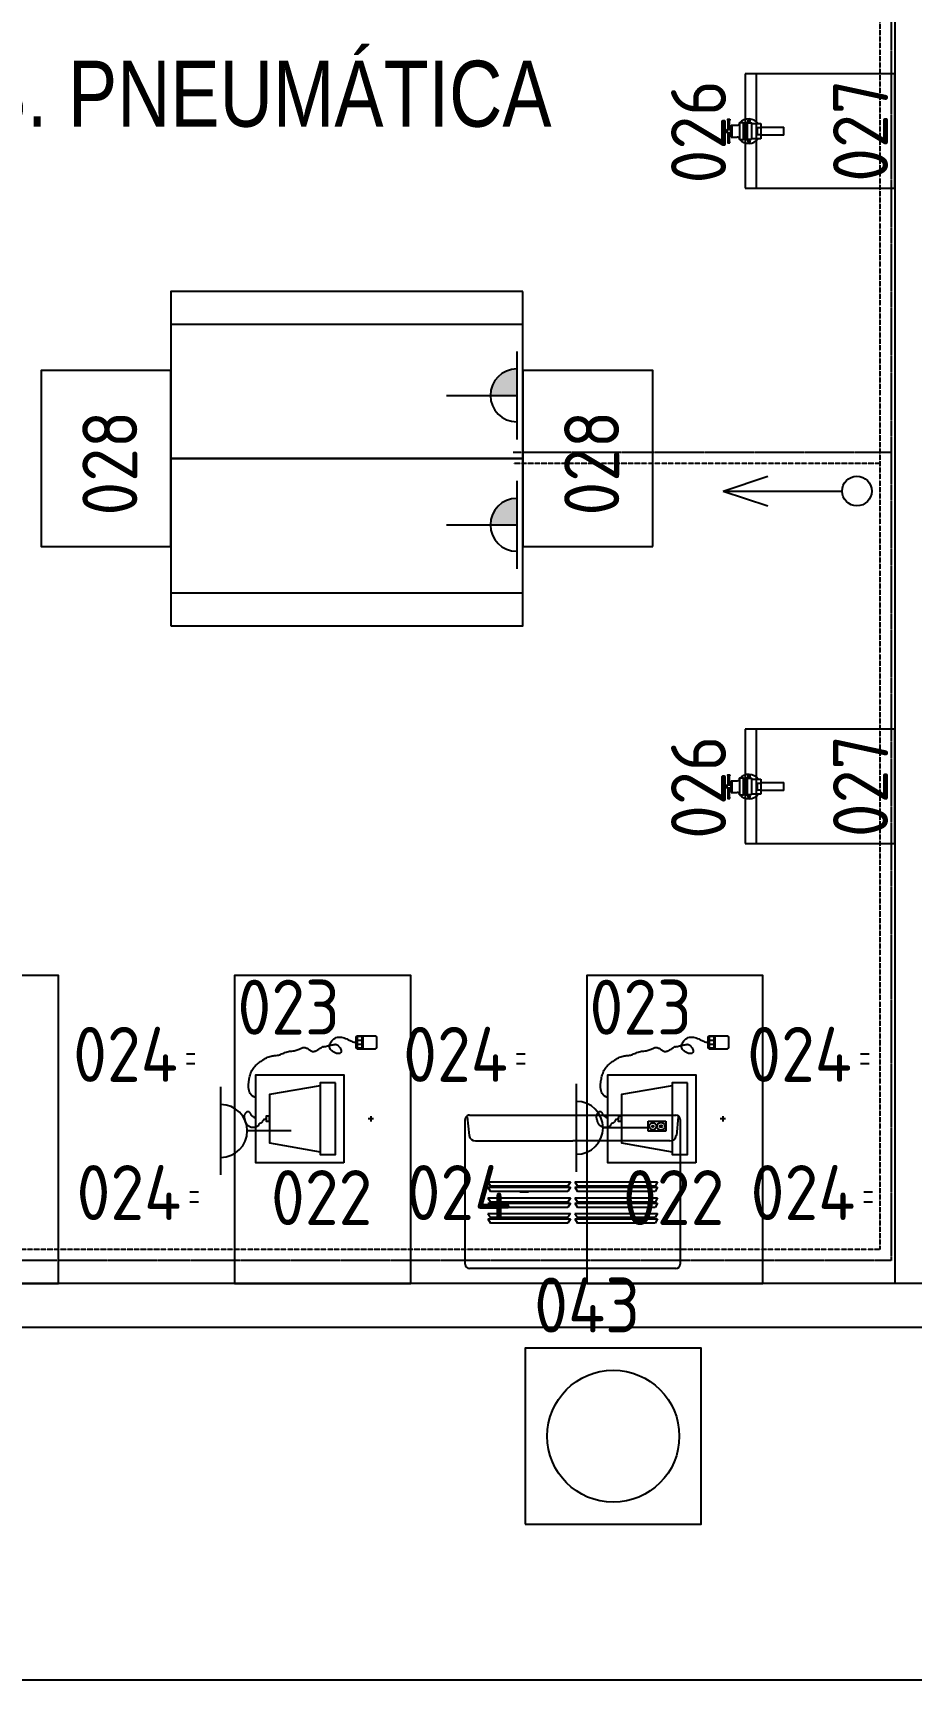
# Model space of a CAD drawing. Header units: millimetres. Extents: x 18768 to 1484868, y -11027 to 520152.
# Drawn here: x 223538 to 227529, y 135445 to 142934 of the extents above; entities that cross this region are included whole.
import ezdxf
from ezdxf.enums import TextEntityAlignment as Align

# ---------------------------------------------------------------- set-up
doc = ezdxf.new("R2010")
doc.units = ezdxf.units.MM
for name, pattern in [('DASHDOT2', [0.5, 0.25, -0.125, 0, -0.125]), ('DIVIDE', [2.15, 1.5, -0.2, 0.05, -0.15, 0.05, -0.2]), ('HIDDEN2', [4.7625, 3.175, -1.5875])]:
    doc.linetypes.add(name, pattern=pattern)
for name, color, linetype in [('L018-SIMBOLO1', 3, 'Continuous'), ('L018-SIMBOLO3', 3, 'Continuous'), ('L025-CONTORNO', 7, 'Continuous'), ('L025-TEXTO', 7, 'Continuous'), ('L035-ARRANJO-ADQUIRIR', 102, 'Continuous'), ('L035-ARRANJO-EXISTENTE', 180, 'Continuous'), ('L035-ARRANJO-REMANEJADO', 200, 'Continuous'), ('L035-TEXTO', 40, 'Continuous'), ('PAREDES', 7, 'Continuous')]:
    doc.layers.add(name, color=color, linetype=linetype)
doc.layers.add('L035-DEMOLIÇÃO', color=40, linetype='Continuous', plot=False)
doc.styles.add('ISO-CP--25', font='isocp.shx', dxfattribs={"height": 250})
doc.styles.get("Standard").update_dxf_attribs({"font": 'arial.ttf'})

# ---------------------------------------------------------------- blocks, each defined once
blk = doc.blocks.new('BL_SENAI_id9320221140')
at = {"layer": 'L025-CONTORNO', "color": 0}
blk.add_lwpolyline([(570, -612), (570, 788), (-230, 788), (-230, -612)], close=True, dxfattribs=at)
at = {"layer": 'L025-TEXTO', "style": 'ISO-CP--25'}
blk.add_attdef('rmp_mt_codmaterial', (15, 15), '', height=40, dxfattribs=at)
at = {"layer": 'L025-TEXTO', "style": 'ISO-CP--25', "flags": 1}
for tag in ['rmp_mt_nomeunid', 'rmp_mt_potencia', 'rmp_mt_cod']:
    blk.add_attdef(tag, (15, 15), '', height=40, dxfattribs=at)
blk = doc.blocks.new('BL_SENAI_id9370710520')
at = {"layer": 'L035-ARRANJO-ADQUIRIR', "color": 0}
for p, q in [((499.2, 246.6), (499.2, 164)), ((502.4, 246.7), (502.4, 224.1)), ((518.6, 246.7), (502.4, 246.7)), ((550.1, 253.3), (505.9, 253.3)), ((518.6, 224.1), (518.6, 246.7)), ((520.3, 246.7), (520.3, 224.1)), ((536.5, 246.7), (520.3, 246.7)), ((536.5, 224.1), (536.5, 246.7)), ((538, 246.7), (538, 224.1)), ((554.2, 246.7), (538, 246.7)), ((554.2, 224.1), (554.2, 246.7)), ((556.8, 164), (556.8, 246.6)), ((192.9, 185.6), (168.7, 185.6)), ((180.8, 173.5), (180.8, 197.7)), ((499.2, 220.5), (556.8, 220.5)), ((499.2, 219.5), (556.8, 219.5)), ((502.4, 224.1), (518.6, 224.1)), ((505.9, 157.3), (550.1, 157.3)), ((520.3, 224.1), (536.5, 224.1)), ((538, 224.1), (554.2, 224.1))]:
    blk.add_line(p, q, dxfattribs=at)
for points in [[(180.8, 660), (179.5, 665.1), (177.7, 669.1), (175.4, 672.3), (172.9, 674.7), (170.2, 676.6), (167.7, 678.1), (165.4, 679.4), (163.4, 680.6), (162, 682), (161, 683.4), (160.3, 684.8), (159.8, 686.3), (159.5, 687.7), (159.1, 689.1), (158.6, 690.3), (157.9, 691.4), (156.9, 692.4), (155.6, 693.3), (154.1, 694.2), (152.4, 695.1), (150.7, 696.1), (148.9, 697.4), (147.2, 699), (145.7, 700.9), (144.3, 703.3), (143.1, 706.1), (142.1, 709.1), (141.3, 712.3), (140.8, 715.7), (140.5, 719.2), (140.5, 722.6), (140.8, 725.9), (141.4, 729), (142.2, 732), (143.3, 734.7), (144.7, 737.3), (146.2, 739.7), (147.9, 741.9), (149.8, 743.9), (151.9, 745.7), (154, 747.3), (156.3, 748.8), (158.7, 750.1), (161, 751.2), (163.4, 752.2), (165.7, 753.1), (168, 754), (170.2, 754.7), (172.3, 755.4), (174.3, 756), (176.2, 756.6), (178, 757.1), (179.7, 757.6), (181.4, 758), (183.1, 758.3), (184.7, 758.6), (186.4, 758.9), (188, 759), (189.7, 759.1), (191.3, 759.1), (193, 759), (194.7, 758.8), (196.4, 758.5), (198.1, 758), (199.8, 757.3), (201.5, 756.6), (203.2, 755.7), (204.8, 754.7), (206.4, 753.7), (207.9, 752.5), (209.2, 751.4), (210.4, 750.1), (211.5, 748.9), (212.4, 747.7), (213.1, 746.4), (213.6, 745.2), (213.9, 744), (214, 742.8), (213.9, 741.6), (213.6, 740.5), (213.1, 739.5), (212.4, 738.4), (211.4, 737.5), (210.4, 736.5), (209.2, 735.6), (207.9, 734.8), (206.5, 734), (205, 733.2), (203.5, 732.5), (202, 731.7), (200.6, 731), (199.1, 730.2), (197.7, 729.3), (196.4, 728.3), (195.2, 727.1), (194.1, 725.8), (193.2, 724.4), (192.3, 722.7), (191.3, 720.8), (190.1, 718.7), (188.5, 716.4), (186.5, 713.8), (184, 710.9), (180.8, 707.9)], [(276, 708.3), (279.8, 717), (284.4, 724), (289.7, 729.4), (295.6, 733.5), (301.8, 736.4), (308.2, 738.4), (314.7, 739.6), (321.2, 740.3), (327.5, 740.6), (333.6, 740.6), (339.6, 740.4), (345.4, 739.9), (351.1, 739.2), (356.8, 738.2), (362.4, 737.2), (368, 735.9), (373.5, 734.6), (379.1, 733.1), (384.5, 731.4), (389.9, 729.6), (395.1, 727.5), (400.2, 725.2), (405.1, 722.6), (409.8, 719.6), (414.2, 716.4), (418.5, 712.8), (422.5, 708.9), (426.4, 704.7), (430.1, 700.4), (433.8, 695.7), (437.4, 690.9), (440.9, 685.9), (444.5, 680.8), (447.9, 675.5), (451.3, 670.2), (454.4, 664.8), (457.3, 659.5), (459.9, 654.1), (462.1, 648.8), (463.9, 643.6), (465.3, 638.5), (466.2, 633.6), (466.9, 628.7), (467.4, 623.9), (467.9, 619.1), (468.5, 614.4), (469.2, 609.7), (470.3, 604.9), (471.7, 600.1), (473.4, 595.3), (475.3, 590.4), (477.4, 585.5), (479.4, 580.5), (481.4, 575.4), (483.3, 570.3), (484.8, 565), (486.1, 559.7), (487.1, 554.3), (487.9, 549), (488.6, 543.6), (489.2, 538.4), (490, 533.3), (490.8, 528.4), (492, 523.7), (493.4, 519.3), (495, 515.2), (496.7, 511.2), (498.5, 507.5), (500.2, 503.8), (501.7, 500.3), (503, 496.9), (503.9, 493.6), (504.3, 490.2), (504.3, 486.9), (504, 483.7), (503.2, 480.5), (502.2, 477.4), (500.9, 474.4), (499.4, 471.5), (497.7, 468.7), (495.9, 466.1), (493.9, 463.6), (492.1, 461.1), (490.3, 458.7), (488.8, 456.2), (487.6, 453.6), (486.7, 450.8), (486.4, 447.9), (486.6, 444.7), (487.3, 441.4), (488.4, 437.9), (489.8, 434.3), (491.6, 430.7), (493.5, 427.2), (495.5, 423.8), (497.5, 420.5), (499.5, 417.4), (501.3, 414.5), (503.1, 411.9), (504.7, 409.6), (506.1, 407.7), (507.3, 406), (508.2, 404.8), (508.8, 404), (509.1, 403.6), (509.1, 403.5), (509, 403.4), (508.7, 403.3), (508.5, 402.9), (508.3, 402.1), (508.2, 400.7), (508.4, 398.4), (508.8, 395.3), (509.5, 391.4), (510.4, 386.9), (511.4, 381.9), (512.6, 376.8), (513.8, 371.5), (515, 366.5), (516.1, 361.7), (517.2, 357.4), (518.1, 353.5), (518.7, 350), (519, 346.8), (518.9, 343.8), (518.3, 341), (517.1, 338.2), (515.3, 335.5), (512.8, 332.7), (509.7, 330), (506.2, 327.4), (502.5, 325), (498.6, 323), (494.7, 321.4), (491.1, 320.3), (487.7, 319.8), (484.8, 320), (482.4, 320.8), (480.4, 322.2), (478.9, 324), (477.7, 326.2), (477, 328.8), (476.6, 331.6), (476.6, 334.5), (476.9, 337.5), (477.5, 340.6), (478.5, 343.7), (479.7, 346.8), (481.2, 350), (483, 353.1), (485.1, 356.2), (487.3, 359.3), (489.8, 362.3), (492.6, 365.2), (495.6, 367.7), (498.8, 369.9), (502.4, 371.6), (506.2, 372.6), (510.4, 372.9), (514.9, 372.4), (519.8, 371), (524.8, 368.7), (529.8, 365.7), (534.7, 361.9), (539.3, 357.6), (543.4, 352.8), (546.9, 347.6), (549.5, 342.1), (551.2, 336.3), (551.9, 330.4), (551.9, 324.3), (551.3, 318.2), (550, 312.2), (548.2, 306.1), (546.1, 300.2), (543.6, 294.5), (540.9, 289), (538.2, 283.6), (535.6, 278.3), (533.1, 273), (531, 267.7), (529.3, 262.1), (528.2, 256.4), (528, 253.3)], [(330.8, 415.4), (290.8, 645.4), (70.8, 645.4), (30.8, 415.4)]]:
    blk.add_lwpolyline(points, dxfattribs=at)
for points in [[(-19.2, 307.9), (-19.2, 707.9), (380.8, 707.9), (380.8, 307.9)], [(169.9, 645.4), (191.6, 645.3), (191.6, 659.9), (170, 660)], [(343.3, 345.4), (343.3, 415.4), (18.3, 415.4), (18.3, 345.4)]]:
    blk.add_lwpolyline(points, close=True, dxfattribs=at)
for centre, start, end in [((505.9, 246.6), 90, 180), ((550.1, 246.6), 0, 90), ((505.9, 164), 180, 270), ((550.1, 164), 270, 0)]:
    blk.add_arc(centre, 6.72, start, end, dxfattribs=at)
at = {"layer": 'L025-TEXTO', "style": 'ISO-CP--25'}
blk.add_attdef('rmp_mt_codmaterial', (15, 15), '', height=40, dxfattribs=at)
at = {"layer": 'L025-TEXTO', "style": 'ISO-CP--25', "flags": 1}
for tag in ['rmp_mt_nomeunid', 'rmp_mt_potencia', 'rmp_mt_cod']:
    blk.add_attdef(tag, (15, 15), '', height=40, dxfattribs=at)
blk = doc.blocks.new('BL_SENAI_id9390240030')
at = {"layer": 'L035-ARRANJO-REMANEJADO', "color": 0}
for p, q in [((0, 630), (0, -50)), ((520, 630), (0, 630)), ((520, -50), (520, 630)), ((0, 0), (520, 0)), ((0, -50), (520, -50))]:
    blk.add_line(p, q, dxfattribs=at)
at = {"layer": 'L025-TEXTO', "style": 'ISO-CP--25'}
blk.add_attdef('rmp_mt_codmaterial', (15, 15), '', height=40, dxfattribs=at)
at = {"layer": 'L025-TEXTO', "style": 'ISO-CP--25', "flags": 1}
for tag in ['rmp_mt_nomeunid', 'rmp_mt_potencia', 'rmp_mt_cod']:
    blk.add_attdef(tag, (15, 15), '', height=40, dxfattribs=at)
blk = doc.blocks.new('BL_SENAI_id9310100320')
at = {"layer": 'L035-ARRANJO-EXISTENTE', "color": 0}
for p, q in [((-29.2, 76), (-35, 76)), ((-29.2, 0), (-29.2, 76)), ((-22.5, 76), (-16.6, 76)), ((-22.5, 0), (-22.5, 76)), ((-200.7, 56.3), (-200.7, 19.7)), ((-200.7, 56.3), (-96, 56.3)), ((-96, 19.7), (-200.7, 19.7)), ((-96, 72.3), (-55.2, 72.3)), ((-96, 3.7), (-96, 72.3)), ((-55.2, 3.7), (-96, 3.7)), ((-35, 67.8), (-35, 0)), ((-35, 0), (-29.2, 0)), ((-16.6, 0), (-22.5, 0)), ((-16.6, 67.8), (-16.6, 0)), ((0.9, 22.8), (0.9, 53.2)), ((39.4, 64.6), (12.3, 64.6)), ((39.4, 11.4), (12.3, 11.4)), ((35, 64.6), (35, 11.4)), ((39.4, 64.6), (39.4, 11.4))]:
    blk.add_line(p, q, dxfattribs=at)
for points in [[(-52.6, 76), (-35, 76), (-35, 0), (-52.6, 0)], [(0.9, 76), (-16.6, 76), (-16.6, 0), (0.9, 0)], [(45.4, 91.7), (45.4, 87.5), (54.8, 87.5), (54.8, 91.7)], [(-96, 21.8), (-96, 54.2), (-80.4, 54.2), (-80.4, 21.8)], [(39.4, 30), (39.4, 45.8), (58.1, 45.8), (58.1, 30)], [(45.4, -15.9), (45.4, -11.8), (54.8, -11.8), (54.8, -15.9)]]:
    blk.add_lwpolyline(points, close=True, dxfattribs=at)
for points in [[(48.1, 45.8), (48.1, 87.5), (52.2, 87.5), (52.2, 45.8)], [(52.2, 30), (52.2, -11.8), (48.1, -11.8), (48.1, 30)]]:
    blk.add_lwpolyline(points, dxfattribs=at)
for centre in [(-41.8, 84.6), (-41.8, -8.6)]:
    blk.add_circle(centre, 4.46, dxfattribs=at)
for centre, radius, start, end in [((-40.5, 38), 55.5, 41.73855, 141.87067), ((12.3, 76), 11.4, 180, 270), ((-40.5, 38), 55.5, 218.12933, 318.26145), ((-55.2, 74.9), 2.59, 270, 0), ((-55.2, 1.1), 2.59, 0, 90), ((12.3, 0), 11.4, 90, 180)]:
    blk.add_arc(centre, radius, start, end, dxfattribs=at)
at = {"layer": 'L025-TEXTO', "style": 'ISO-CP--25'}
blk.add_attdef('rmp_mt_codmaterial', (15, 15), '', height=40, dxfattribs=at)
at = {"layer": 'L025-TEXTO', "style": 'ISO-CP--25', "flags": 1}
for tag in ['rmp_mt_nomeunid', 'rmp_mt_potencia', 'rmp_mt_cod']:
    blk.add_attdef(tag, (15, 15), '', height=40, dxfattribs=at)
blk = doc.blocks.new('BL_SENAI_id9380810140')
at = {"layer": 'L025-CONTORNO', "color": 0}
blk.add_lwpolyline([(-371.2, -269.7), (428.8, -269.7), (428.8, 320.3), (-371.2, 320.3)], close=True, dxfattribs=at)
at = {"layer": 'L025-TEXTO', "style": 'ISO-CP--25'}
blk.add_attdef('RMP_MT_NOMEUNID', (8, 8), '', height=250, dxfattribs=at)
at = {"layer": 'L025-TEXTO', "style": 'ISO-CP--25', "flags": 1}
for tag in ['RMP_MT_POTENCIA', 'RMP_MT_COD', 'RMP_MT_CODMATERIAL']:
    blk.add_attdef(tag, (8, 8), '', height=250, dxfattribs=at)
blk = doc.blocks.new('BL_SENAI_id9320210390')
at = {"layer": 'L035-ARRANJO-ADQUIRIR', "color": 0}
for p, q in [((154.2, -168.5), (154.2, -207.3)), ((199.2, -168.5), (199.2, -207.3))]:
    blk.add_line(p, q, dxfattribs=at)
at = {"layer": 'L025-TEXTO', "style": 'ISO-CP--25'}
blk.add_attdef('RMP_MT_NOMEUNID', (8, 8), '', height=250, dxfattribs=at)
at = {"layer": 'L025-TEXTO', "style": 'ISO-CP--25', "flags": 1}
for tag in ['RMP_MT_COD', 'RMP_MT_CODMATERIAL', 'RMP_MT_POTENCIA']:
    blk.add_attdef(tag, (8, 8), '', height=250, dxfattribs=at)
blk = doc.blocks.new('BL_SENAI_id9315160120')
at = {"color": 0}
for p, q in [((93.4, 568.9), (104.8, 588.2)), ((468.7, 568.9), (93.4, 568.9)), ((93.4, 544.4), (104.8, 563.8)), ((468.7, 544.4), (93.4, 544.4)), ((104.8, 588.2), (457.2, 588.2)), ((104.8, 563.8), (457.2, 563.8)), ((468.7, 568.9), (457.2, 588.2)), ((468.7, 544.4), (457.2, 563.8)), ((489.3, 568.9), (500.8, 588.2)), ((864.6, 568.9), (489.3, 568.9)), ((489.3, 544.4), (500.8, 563.8)), ((864.6, 544.4), (489.3, 544.4)), ((500.8, 588.2), (853.2, 588.2)), ((500.8, 563.8), (853.2, 563.8)), ((864.6, 568.9), (853.2, 588.2)), ((864.6, 544.4), (853.2, 563.8)), ((93.4, 498.4), (104.8, 517.7)), ((468.7, 498.4), (93.4, 498.4)), ((93.4, 473.9), (104.8, 493.3)), ((468.7, 473.9), (93.4, 473.9)), ((104.8, 517.7), (457.2, 517.7)), ((104.8, 493.3), (457.2, 493.3)), ((468.7, 498.4), (457.2, 517.7)), ((468.7, 473.9), (457.2, 493.3)), ((489.3, 498.4), (500.8, 517.7)), ((864.6, 498.4), (489.3, 498.4)), ((489.3, 473.9), (500.8, 493.3)), ((864.6, 473.9), (489.3, 473.9)), ((500.8, 517.7), (853.2, 517.7)), ((500.8, 493.3), (853.2, 493.3)), ((864.6, 498.4), (853.2, 517.7)), ((864.6, 473.9), (853.2, 493.3)), ((93.4, 425.6), (104.8, 444.9)), ((468.7, 425.6), (93.4, 425.6)), ((93.4, 401.1), (104.8, 420.4)), ((468.7, 401.1), (93.4, 401.1)), ((104.8, 444.9), (457.2, 444.9)), ((104.8, 420.4), (457.2, 420.4)), ((468.7, 425.6), (457.2, 444.9)), ((468.7, 401.1), (457.2, 420.4)), ((489.3, 425.6), (500.8, 444.9)), ((864.6, 425.6), (489.3, 425.6)), ((489.3, 401.1), (500.8, 420.4)), ((864.6, 401.1), (489.3, 401.1)), ((500.8, 444.9), (853.2, 444.9)), ((500.8, 420.4), (853.2, 420.4)), ((864.6, 425.6), (853.2, 444.9)), ((864.6, 401.1), (853.2, 420.4)), ((-0.4, 105.6), (8, 190.4)), ((37.5, 214.7), (479, 214.7)), ((56, 125.6), (56, 170.3)), ((56, 170.3), (136, 170.3)), ((136, 170.3), (136, 125.6)), ((920.6, 214.7), (479, 214.7)), ((958.5, 105.6), (950, 190.4)), ((136, 125.6), (56, 125.6))]:
    blk.add_line(p, q, dxfattribs=at)
for centre, radius in [((77.5, 148.3), 17.7), ((77.5, 148.3), 5.72), ((114.9, 148.3), 15.8), ((114.9, 148.3), 3.81)]:
    blk.add_circle(centre, radius, dxfattribs=at)
for centre, start, end in [((37.5, 184.7), 90, 169.03231), ((920.6, 184.7), 10.96769, 90)]:
    blk.add_arc(centre, 30, start, end, dxfattribs=at)
at = {"layer": 'L025-CONTORNO', "color": 0}
for p, q in [((-10, 117.5), (-10, 775.4)), ((10, 795.4), (948, 795.4)), ((968, 775.4), (968, 117.5)), ((948, 97.5), (10, 97.5))]:
    blk.add_line(p, q, dxfattribs=at)
for centre, start, end in [((10, 775.4), 90, 180), ((948, 775.4), 0, 90), ((10, 117.5), 180, 270), ((948, 117.5), 270, 0)]:
    blk.add_arc(centre, 20, start, end, dxfattribs=at)
at = {"layer": 'L025-TEXTO', "linetype": 'HIDDEN2', "style": 'ISO-CP--25'}
blk.add_attdef('rmp_mt_codmaterial', (15, 15), '', height=40, dxfattribs=at)
at = {"layer": 'L025-TEXTO', "linetype": 'HIDDEN2', "style": 'ISO-CP--25', "flags": 1}
for tag in ['rmp_mt_nomeunid', 'rmp_mt_potencia', 'rmp_mt_cod']:
    blk.add_attdef(tag, (15, 15), '', height=40, dxfattribs=at)

msp = doc.modelspace()

# ---------------------------------------------------------------- hatches: boundary and pattern name
at = {"layer": 'L018-SIMBOLO1'}
for points in [[(225617.047, 141285.989), (225737.047, 141285.989), (225737.047, 141405.989, 0.41421356)], [(225617.047, 140697.314), (225737.047, 140697.314), (225737.047, 140817.314, 0.41421356)]]:
    msp.add_hatch(color=256, dxfattribs=at).paths.add_polyline_path(points)

# ---------------------------------------------------------------- linework, layer by layer
at = {"layer": 'L018-SIMBOLO1', "color": 4, "linetype": 'DASHDOT2'}
for p, q in [((227388.033, 144729.477), (227388.033, 137403.056)), ((225720.4, 140978.393), (227388.033, 140978.393)), ((227388.033, 137403.056), (221202.627, 137403.056, 279.966))]:
    msp.add_line(p, q, dxfattribs=at)
at = {"layer": 'L018-SIMBOLO1', "color": 6, "linetype": 'DIVIDE'}
for p, q in [((227438.033, 144679.477), (227438.033, 137353.056)), ((225720.4, 141028.393), (227438.033, 141028.393)), ((227438.033, 137353.056), (221252.627, 137353.056, 275.804))]:
    msp.add_line(p, q, dxfattribs=at)
at = {"layer": 'L018-SIMBOLO1'}
for p, q in [((225737.047, 141485.989), (225737.047, 141085.989)), ((225417.047, 141285.989), (225737.047, 141285.989)), ((225737.047, 140897.314), (225737.047, 140497.314)), ((225417.047, 140697.314), (225737.047, 140697.314))]:
    msp.add_line(p, q, dxfattribs=at)
for centre in [(225737.047, 141285.989), (225737.047, 140697.314)]:
    msp.add_arc(centre, 120, 90, 270, dxfattribs=at)
at = {"layer": 'L018-SIMBOLO3'}
for q in [(226878.265, 140918.612), (227215.765, 140851.112), (226878.265, 140783.612)]:
    msp.add_line((226675.765, 140851.112), q, dxfattribs=at)
msp.add_circle((227283.265, 140851.112), 67.5, dxfattribs=at)
at = {"layer": 'L035-ARRANJO-ADQUIRIR', "color": 100}
for p, q in [((224392.141, 137741.537), (224392.141, 138141.537)), ((226009.142, 137755.835), (226009.142, 138155.835)), ((226329.142, 137955.835), (226129.142, 137955.835)), ((224712.141, 137941.537), (224512.141, 137941.537))]:
    msp.add_line(p, q, dxfattribs=at)
at = {"layer": 'L035-ARRANJO-ADQUIRIR'}
msp.add_lwpolyline([(225775.873, 136153.534), (226575.873, 136153.534), (226575.873, 136953.534), (225775.873, 136953.534)], close=True, dxfattribs=at)
msp.add_circle((226175.873, 136553.534), 300, dxfattribs=at)
at = {"layer": 'L035-ARRANJO-ADQUIRIR', "color": 100}
for centre in [(224392.141, 137941.537), (226009.142, 137955.835)]:
    msp.add_arc(centre, 120, 270, 90, dxfattribs=at)
at = {"layer": 'L035-ARRANJO-EXISTENTE'}
for p, q in [((225764.991, 141608.486), (224164.991, 141608.486)), ((224164.991, 140388.486), (225764.991, 140388.486))]:
    msp.add_line(p, q, dxfattribs=at)
for points in [[(225764.991, 141758.486), (224164.991, 141758.486), (224164.991, 140998.486), (225764.991, 140998.486)], [(224164.991, 140238.486), (225764.991, 140238.486), (225764.991, 140998.486), (224164.991, 140998.486)]]:
    msp.add_lwpolyline(points, close=True, dxfattribs=at)
at = {"layer": 'L035-DEMOLIÇÃO', "linetype": 'ByBlock', "lineweight": -2}
msp.add_lwpolyline([(243039.686, 135444.965), (151141.405, 135444.965), (151141.405, 172973.559), (243039.686, 172973.559)], close=True, dxfattribs=at)
at = {"layer": 'PAREDES'}
for p, q in [((227454.991, 144748.486), (227454.991, 137248.486)), ((227454.991, 144748.486), (227454.991, 137248.486)), ((227203.279, 137248.486), (210253.692, 137248.486)), ((242003.279, 137248.486), (227203.279, 137248.486)), ((242003.279, 137248.486), (227203.279, 137248.486)), ((227203.279, 137048.486), (210246.044, 137048.486)), ((242203.279, 137048.486), (227203.279, 137048.486)), ((242203.279, 137048.486), (227203.279, 137048.486)), ((242203.279, 137048.486), (227203.279, 137048.486))]:
    msp.add_line(p, q, dxfattribs=at)

# ---------------------------------------------------------------- block references
at = {"layer": 'L035-ARRANJO-ADQUIRIR'}
ref = msp.add_blockref('BL_SENAI_id9390240030', (226824.991, 142748.486), dxfattribs=dict(at, rotation=270))
ref.add_attrib('rmp_mt_codmaterial', '027', dxfattribs={"layer": 'L025-TEXTO', "height": 250, "rotation": 90, "style": 'ISO-CP--25'}).set_placement((227299.48, 142489.16), align=Align.MIDDLE)
ref = msp.add_blockref('BL_SENAI_id9310100320', (226750.768, 142525.162), dxfattribs=dict(at, rotation=180))
ref.add_attrib('rmp_mt_codmaterial', '026', dxfattribs={"layer": 'L025-TEXTO', "height": 250, "rotation": 90, "style": 'ISO-CP--25'}).set_placement((226563.337, 142484.158), align=Align.MIDDLE)
ref = msp.add_blockref('BL_SENAI_id9380810140', (223895.319, 140969.707), dxfattribs=dict(at, rotation=90))
ref.add_attrib('RMP_MT_NOMEUNID', '028', dxfattribs={"layer": 'L025-TEXTO', "height": 250, "rotation": 90, "style": 'ISO-CP--25'}).set_placement((223887.319, 140977.707), align=Align.MIDDLE)
ref = msp.add_blockref('BL_SENAI_id9380810140', (226085.319, 140969.707), dxfattribs=dict(at, rotation=90))
ref.add_attrib('RMP_MT_NOMEUNID', '028', dxfattribs={"layer": 'L025-TEXTO', "height": 250, "rotation": 90, "style": 'ISO-CP--25'}).set_placement((226077.319, 140977.707), align=Align.MIDDLE)
ref = msp.add_blockref('BL_SENAI_id9390240030', (226824.991, 139768.486), dxfattribs=dict(at, rotation=270))
ref.add_attrib('rmp_mt_codmaterial', '027', dxfattribs={"layer": 'L025-TEXTO', "height": 250, "rotation": 90, "style": 'ISO-CP--25'}).set_placement((227299.48, 139509.16), align=Align.MIDDLE)
ref = msp.add_blockref('BL_SENAI_id9310100320', (226750.768, 139545.162), dxfattribs=dict(at, rotation=180))
ref.add_attrib('rmp_mt_codmaterial', '026', dxfattribs={"layer": 'L025-TEXTO', "height": 250, "rotation": 90, "style": 'ISO-CP--25'}).set_placement((226563.337, 139504.158), align=Align.MIDDLE)
ref = msp.add_blockref('BL_SENAI_id9320221140', (223084.991, 137860.486), dxfattribs=at)
ref.add_attrib('rmp_mt_codmaterial', '023', dxfattribs={"layer": 'L025-TEXTO', "height": 250, "style": 'ISO-CP--25'}).set_placement((223099.991, 138504.737), align=Align.MIDDLE)
ref = msp.add_blockref('BL_SENAI_id9320221140', (224684.991, 137860.486), dxfattribs=at)
ref.add_attrib('rmp_mt_codmaterial', '023', dxfattribs={"layer": 'L025-TEXTO', "height": 250, "style": 'ISO-CP--25'}).set_placement((224699.991, 138504.737), align=Align.MIDDLE)
ref = msp.add_blockref('BL_SENAI_id9320221140', (226284.991, 137860.486), dxfattribs=at)
ref.add_attrib('rmp_mt_codmaterial', '023', dxfattribs={"layer": 'L025-TEXTO', "height": 250, "style": 'ISO-CP--25'}).set_placement((226299.991, 138504.737), align=Align.MIDDLE)
ref = msp.add_blockref('BL_SENAI_id9320210390', (224067.317, 138093.366), dxfattribs=dict(at, rotation=90))
ref.add_attrib('RMP_MT_NOMEUNID', '024', dxfattribs={"layer": 'L025-TEXTO', "height": 250, "style": 'ISO-CP--25'}).set_placement((223958.714, 138290.038), align=Align.MIDDLE)
ref = msp.add_blockref('BL_SENAI_id9320210390', (225567.317, 138093.366), dxfattribs=dict(at, rotation=90))
ref.add_attrib('RMP_MT_NOMEUNID', '024', dxfattribs={"layer": 'L025-TEXTO', "height": 250, "style": 'ISO-CP--25'}).set_placement((225458.714, 138290.038), align=Align.MIDDLE)
ref = msp.add_blockref('BL_SENAI_id9320210390', (227130.868, 138093.366), dxfattribs=dict(at, rotation=90))
ref.add_attrib('RMP_MT_NOMEUNID', '024', dxfattribs={"layer": 'L025-TEXTO', "height": 250, "style": 'ISO-CP--25'}).set_placement((227022.265, 138290.038), align=Align.MIDDLE)
ref = msp.add_blockref('BL_SENAI_id9370710520', (225258.765, 137816.454), dxfattribs=dict(at, rotation=90))
ref.add_attrib('rmp_mt_codmaterial', '022', dxfattribs={"layer": 'L025-TEXTO', "height": 250, "style": 'ISO-CP--25'}).set_placement((224850.168, 137638.663), align=Align.MIDDLE)
ref = msp.add_blockref('BL_SENAI_id9370710520', (226858.765, 137816.454), dxfattribs=dict(at, rotation=90))
ref.add_attrib('rmp_mt_codmaterial', '022', dxfattribs={"layer": 'L025-TEXTO', "height": 250, "style": 'ISO-CP--25'}).set_placement((226450.168, 137638.663), align=Align.MIDDLE)
ref = msp.add_blockref('BL_SENAI_id9315160120', (226470.418, 138111.143), dxfattribs=dict(at, rotation=180))
ref.add_attrib('rmp_mt_codmaterial', '043', dxfattribs={"layer": 'L025-TEXTO', "linetype": 'HIDDEN2', "height": 250, "style": 'ISO-CP--25'}).set_placement((226056.564, 137150.417), align=Align.MIDDLE)
ref = msp.add_blockref('BL_SENAI_id9320210390', (224082.935, 137465.162), dxfattribs=dict(at, rotation=90))
ref.add_attrib('RMP_MT_NOMEUNID', '024', dxfattribs={"layer": 'L025-TEXTO', "height": 250, "style": 'ISO-CP--25'}).set_placement((223974.333, 137661.835), align=Align.MIDDLE)
ref = msp.add_blockref('BL_SENAI_id9320210390', (225582.935, 137465.162), dxfattribs=dict(at, rotation=90))
ref.add_attrib('RMP_MT_NOMEUNID', '024', dxfattribs={"layer": 'L025-TEXTO', "height": 250, "style": 'ISO-CP--25'}).set_placement((225474.333, 137661.835), align=Align.MIDDLE)
ref = msp.add_blockref('BL_SENAI_id9320210390', (227146.487, 137465.162), dxfattribs=dict(at, rotation=90))
ref.add_attrib('RMP_MT_NOMEUNID', '024', dxfattribs={"layer": 'L025-TEXTO', "height": 250, "style": 'ISO-CP--25'}).set_placement((227037.884, 137661.835), align=Align.MIDDLE)

# ---------------------------------------------------------------- texts
at = {"layer": 'L035-TEXTO', "width": 0.8}
msp.add_text('LAB. PNEUMÁTICA', height=300, dxfattribs=at).set_placement((222877.471, 142507.528))

doc.saveas('drawing.dxf')
